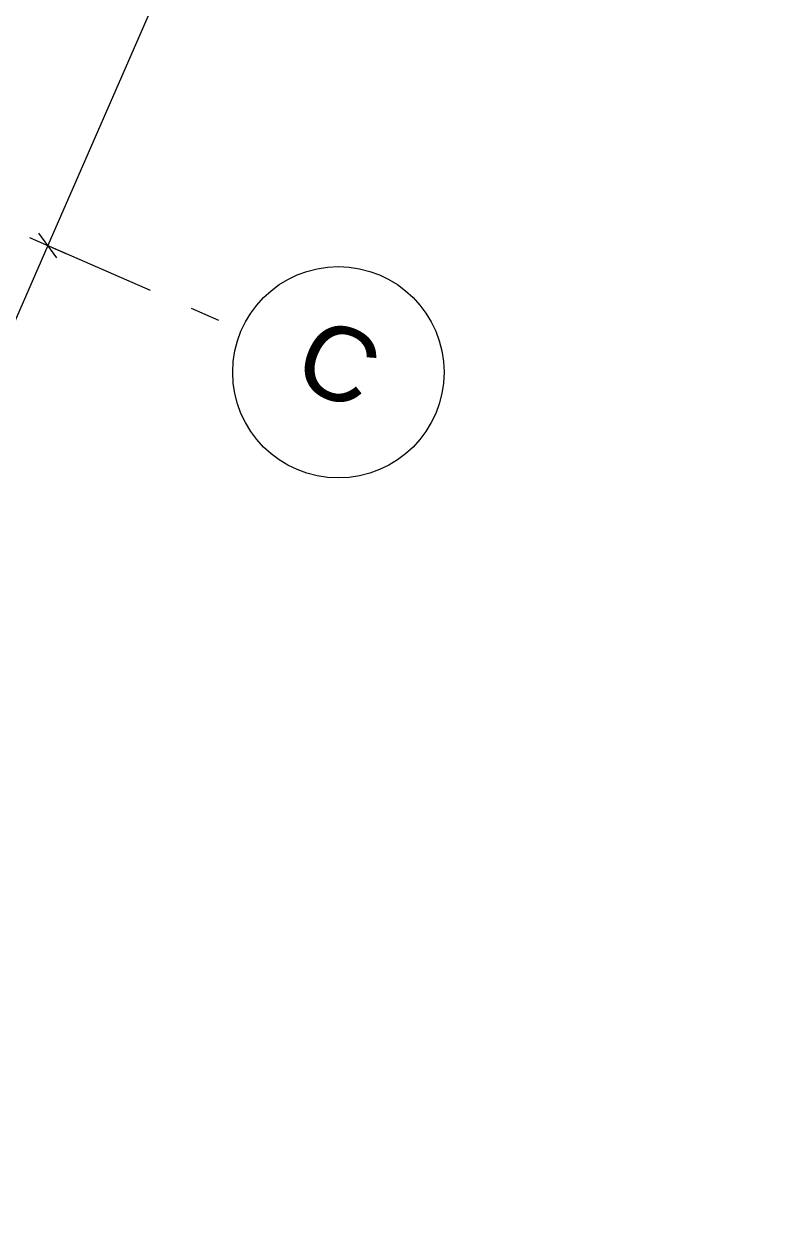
# Model space of a CAD drawing. Header units: millimetres. Extents: x -50172 to 258853, y -59787 to 25069.
# Drawn here: x 70250 to 73849, y -25531 to -19798 of the extents above; entities that cross this region are included whole.
import ezdxf
from ezdxf.enums import TextEntityAlignment as Align

# ---------------------------------------------------------------- set-up
doc = ezdxf.new("R2010")
doc.units = ezdxf.units.MM
doc.header["$MEASUREMENT"] = 0
doc.linetypes.add('Double Dashed', pattern=[1093.611073, 529.166651, -211.666656, 141.111112, -211.666656])
doc.layers.add('A-15-MG_Structural_Grid', color=7, linetype='Continuous')
doc.layers.add('New_A-95-D_Dim_Grid.Dim', color=7, linetype='Continuous')
doc.layers.add('A-15-MG_Structural_Grid_Pen_No__163', color=7, linetype='Continuous', lineweight=0, true_color=0x750077)
doc.layers.add('New_A-95-D_Dim_Grid.Dim_Pen_No__4', color=7, linetype='Continuous', lineweight=20)
doc.styles.add('GENERATED_STYLE_4', font='')
doc.styles.get('GENERATED_STYLE_4').set_extended_font_data('Swis721 BT')
doc.dimstyles.new('GENERATED_STYLE__3', dxfattribs={"dimtxt": 300, "dimasz": 95, "dimexe": 0.18, "dimexo": 0, "dimgap": 0.09, "dimtad": 1, "dimdec": 0, "dimzin": 0, "dimdsep": 46, "dimtxsty": 'GENERATED_STYLE_4', "dimblk": 'ARROWHEAD_2', "dimblk1": 'ARROWHEAD_2', "dimblk2": 'ARROWHEAD_2', "dimcen": 0.09, "dimclrd": 7, "dimclre": 7, "dimclrt": 7, "dimadec": 0, "dimazin": 0, "dimtfac": 1, "dimtdec": 4, "dimtmove": 0, "dimatfit": 3, "dimfxl": 1, "dimtolj": 1, "dimtzin": 0, "dimarcsym": 0})

# ---------------------------------------------------------------- blocks, each defined once
blk = doc.blocks.new('Standard grid marker_3')
at = {"layer": 'A-15-MG_Structural_Grid_Pen_No__163', "linetype": 'Double Dashed'}
for p, q in [((1000, 0), (74254.8, 0)), ((74254.8, 0), (75254.8, 0))]:
    blk.add_line(p, q, dxfattribs=at)
at = {"layer": 'A-15-MG_Structural_Grid_Pen_No__163', "linetype": 'Continuous'}
blk.add_circle((75754.8, 0), 500, dxfattribs=at)
at = {"layer": 'A-15-MG_Structural_Grid_Pen_No__163', "linetype": 'Double Dashed'}
blk.add_point((74254.8, 0), dxfattribs=at)
blk.add_point((74254.8, 0), dxfattribs=at)
at = {"layer": 'A-15-MG_Structural_Grid_Pen_No__163', "style": 'GENERATED_STYLE_4'}
for tag, p in [('AC_MarkerText_1_0', (-500, 43.4)), ('AC_MarkerText_1_1', (75754.8, 43.4))]:
    blk.add_attdef(tag, text='', height=350, rotation=360, dxfattribs=at).set_placement(p, align=Align.MIDDLE_CENTER)
blk = doc.blocks.new('*D284')
at = {"layer": 'New_A-95-D_Dim_Grid.Dim_Pen_No__4', "linetype": 'Continuous'}
for p, q in [((76169.2, -7526.6), (71660.5, -17866.3)), ((71703.4, -17924.4), (71617.6, -17808.3)), ((71660.5, -17866.3), (70361.5, -20845.4)), ((71574.6, -17828.9), (71746.5, -17903.8)), ((70404.3, -20903.5), (70318.6, -20787.4))]:
    blk.add_line(p, q, dxfattribs=at)
at = {"layer": 'New_A-95-D_Dim_Grid.Dim_Pen_No__4', "insert": (70744.2, -19817.7), "char_height": 300, "attachment_point": 7, "rotation": 66.44041, "style": 'GENERATED_STYLE_4'}
blk.add_mtext('\\A1;{\\fSwis721 BT|b0|i0|c0|p34;3,250}', dxfattribs=at)
blk = doc.blocks.new('ARROWHEAD_2')
at = {"color": 0, "linetype": 'Continuous', "lineweight": 0}
for p, q in [((-0.378, -0.655), (0.378, 0.655)), ((0, 0), (-1, 0))]:
    blk.add_line(p, q, dxfattribs=at)
blk = doc.blocks.new('*D285')
at = {"layer": 'New_A-95-D_Dim_Grid.Dim_Pen_No__4', "linetype": 'Continuous'}
for p, q in [((71660.5, -17866.3), (70361.5, -20845.4)), ((70275.5, -20808), (70447.4, -20882.9)), ((70404.3, -20903.5), (70318.6, -20787.4)), ((70361.5, -20845.4), (66864.1, -28866.1)), ((66778.1, -28828.6), (66950, -28903.6)), ((66821.2, -28808), (66907, -28924.1)), ((66864.1, -28866.1), (66839.7, -28922.1))]:
    blk.add_line(p, q, dxfattribs=at)
at = {"layer": 'New_A-95-D_Dim_Grid.Dim_Pen_No__4', "insert": (68346, -25317.5), "char_height": 300, "attachment_point": 7, "rotation": 66.44041, "style": 'GENERATED_STYLE_4'}
blk.add_mtext('\\A1;{\\fSwis721 BT|b0|i0|c0|p34;8,750}', dxfattribs=at)

msp = doc.modelspace()

# ---------------------------------------------------------------- block references
at = {"layer": 'A-15-MG_Structural_Grid', "color": 8, "linetype": 'Continuous', "lineweight": 15}
ref = msp.add_blockref('Standard grid marker_3', (2296.2, 8834.4), dxfattribs=dict(at, zscale=1000, rotation=336.440411583993))
ref.add_attrib('AC_MarkerText_1_1', 'C', dxfattribs={"layer": 'A-15-MG_Structural_Grid_Pen_No__163', "color": 216, "true_color": 0x750077, "height": 350, "rotation": 336.44041, "style": 'GENERATED_STYLE_4'}).set_placement((71736.4, -21401.4), align=Align.MIDDLE_CENTER)

# ---------------------------------------------------------------- dimensions: what is measured, and where the dimension line sits
at = {"layer": 'New_A-95-D_Dim_Grid.Dim', "linetype": 'Continuous'}
for base, p1, p2, picture, middle in [((70361.5, -20845.4), (71660.5, -17866.3), (70361.5, -20845.4), '*D284', (70818.5, -19272)), ((66864.1, -28866.1), (70361.5, -20845.4), (66864.1, -28866.1), '*D285', (68420.2, -24771.9))]:
    dim = msp.add_linear_dim(base=base, p1=p1, p2=p2, angle=246.44041, dimstyle='GENERATED_STYLE__3', dxfattribs=at)
    dim.commit()
    dim.dimension.update_dxf_attribs({"geometry": picture, "text_midpoint": middle, "dimtype": 160, "text_rotation": 66.44041})

doc.saveas('drawing.dxf')
